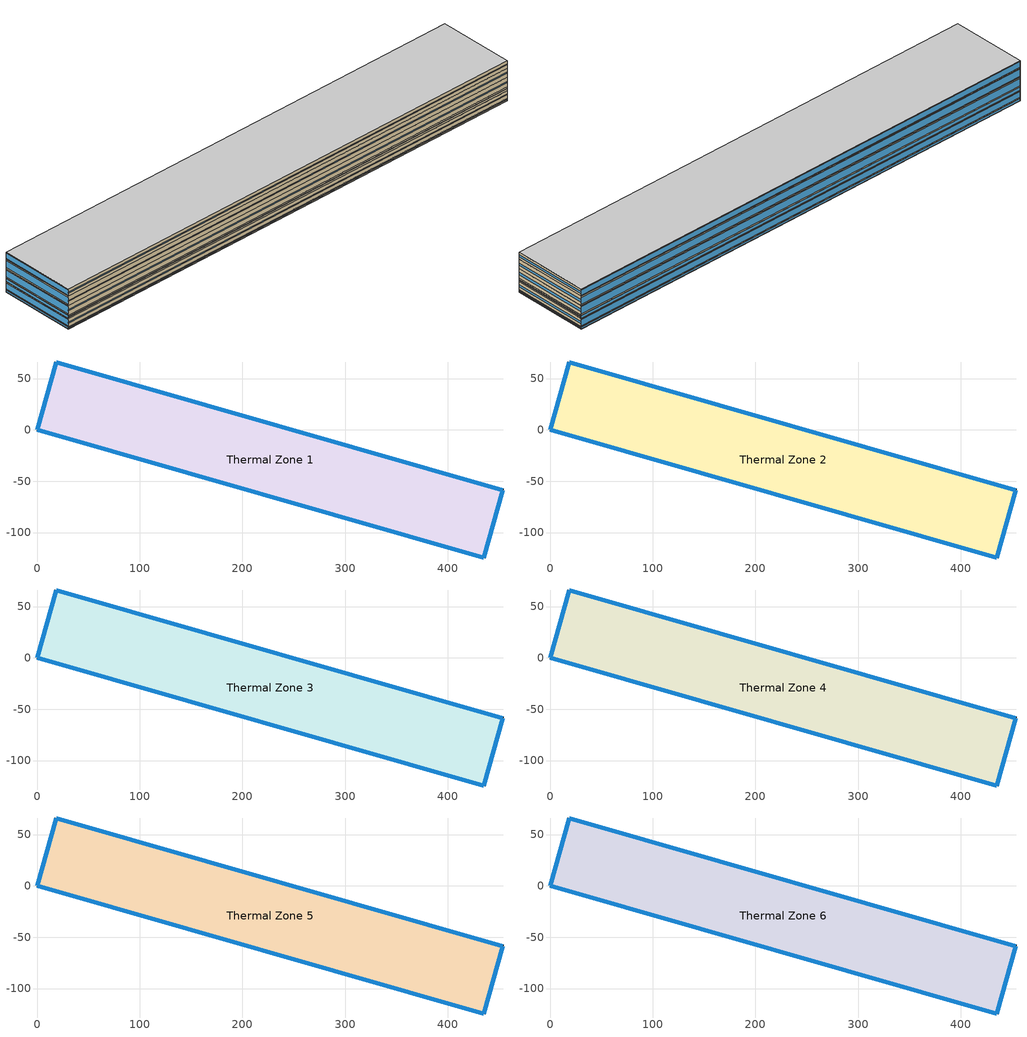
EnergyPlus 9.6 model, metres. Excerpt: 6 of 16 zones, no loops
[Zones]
Thermal Zone 1
 floor ground (ExtSlabCarpet): 0,0 18.92,65.98 453.74,-58.7 434.82,-124.68 z0
 wall outside (Ext Wall): 453.74,-58.7 18.92,65.98 0,0 434.82,-124.68 453.74,-58.7 z0:2.11
 window (Ext Window): 453.73,-58.7 18.93,65.98 z0.28:1.83; 0.01,0 434.81,-124.68 z0.95:1.16; 18.92,65.97 0,0.01 z0.3:1.81; 434.82,-124.67 453.73,-58.71 z0.8:1.31
Thermal Zone 2
 floor to Thermal Zone 1 (Interior Floor): 0,0 18.92,65.98 453.74,-58.7 434.82,-124.68 z2.11
 wall outside (Ext Wall): 453.74,-58.7 18.92,65.98 0,0 434.82,-124.68 453.74,-58.7 z2.11:9.3
 window (Ext Window): 453.73,-58.7 18.93,65.98 z3.08:8.33; 0.01,0 434.81,-124.68 z5.35:6.06; 18.92,65.97 0,0.01 z3.12:8.29; 434.82,-124.67 453.73,-58.71 z4.84:6.57
Thermal Zone 3
 floor to Thermal Zone 2 (Interior Floor): 0,0 18.92,65.98 453.74,-58.7 434.82,-124.68 z9.3
 wall outside (Ext Wall): 453.74,-58.7 18.92,65.98 0,0 434.82,-124.68 453.74,-58.7 z9.3:12.66
 window (Ext Window): 453.73,-58.7 18.93,65.98 z9.75:12.21; 0.01,0 434.81,-124.68 z10.81:11.15; 18.92,65.97 0,0.01 z9.77:12.19; 434.82,-124.67 453.73,-58.71 z10.58:11.38
Thermal Zone 4
 floor to Thermal Zone 3 (Interior Floor): 0,0 18.92,65.98 453.74,-58.7 434.82,-124.68 z12.66
 wall outside (Ext Wall): 453.74,-58.7 18.92,65.98 0,0 434.82,-124.68 453.74,-58.7 z12.66:21.22
 window (Ext Window): 453.73,-58.7 18.93,65.98 z13.82:20.06; 0.01,0 434.81,-124.68 z16.51:17.37; 18.92,65.97 0,0.01 z13.86:20.02; 434.82,-124.67 453.73,-58.71 z15.91:17.97
Thermal Zone 5
 floor to Thermal Zone 4 (Interior Floor): 0,0 18.92,65.98 453.74,-58.7 434.82,-124.68 z21.22
 wall outside (Ext Wall): 453.74,-58.7 18.92,65.98 0,0 434.82,-124.68 453.74,-58.7 z21.22:29.55
 window (Ext Window): 453.73,-58.7 18.93,65.98 z22.34:28.43; 0.01,0 434.81,-124.68 z24.97:25.8; 18.92,65.97 0,0.01 z22.39:28.38; 434.82,-124.67 453.73,-58.71 z24.39:26.38
Thermal Zone 6
 floor to Thermal Zone 5 (Interior Floor): 0,0 18.92,65.98 453.74,-58.7 434.82,-124.68 z29.55
 wall outside (Ext Wall): 453.74,-58.7 18.92,65.98 0,0 434.82,-124.68 453.74,-58.7 z29.55:36.17
 window (Ext Window): 453.73,-58.7 18.93,65.98 z30.44:35.28; 0.01,0 434.81,-124.68 z32.53:33.19; 18.92,65.97 0,0.01 z30.48:35.24; 434.82,-124.67 453.73,-58.71 z32.07:33.65
 ceiling to Thermal Zone 7 (Interior Ceiling): 434.82,-124.68 453.74,-58.7 18.92,65.98 0,0 z36.17
[Building]
Building 1: North Axis {deg}=-0
[Site:Location]
Washington Dc Dulles IntL Ar: Latitude {deg}=38.98; Longitude {deg}=-77.47; Time Zone {hr}=-5; Elevation {m}=82
[SizingPeriod:DesignDay] Month=7; Day of Month=21; Day Type=SummerDesignDay; Daily Dry-Bulb Temperature Range {deltaC}=14.4; Dry-Bulb Temperature Range Modifier Type=DefaultMultipliers; Barometric Pressure {Pa}=86790; Wind Speed {m/s}=5; Wind Direction {deg}=340; Rain Indicator=No; Snow Indicator=No; Daylight Saving Time Indicator=No; Solar Model Indicator=ASHRAETau; ASHRAE Clear Sky Optical Depth for Beam Irradiance (taub)=0.339; ASHRAE Clear Sky Optical Depth for Diffuse Irradiance (taud)=2.366; Begin Environment Reset Mode=FullResetAtBeginEnvironment
Name | Maximum Dry-Bulb Temperature {C} | Humidity Condition Type | Wetbulb or DewPoint at Maximum Dry-Bulb {C} | Enthalpy at Maximum Dry-Bulb {J/kg}
SALT-LAKE-CITY-IAP Ann Clg .4% Condns DB=>MWB | 36.5 | Wetbulb | 17.1
SALT-LAKE-CITY-IAP Ann Clg .4% Condns DP=>MDB | 22.5 | Dewpoint | 15.6
SALT-LAKE-CITY-IAP Ann Clg .4% Condns Enth=>MDB | 30.8 | Enthalpy |  | 59300
SALT-LAKE-CITY-IAP Ann Clg .4% Condns WB=>MDB | 31.2 | Wetbulb | 19
[Material] Thermal Absorptance=0.9
Name | Roughness | Thickness m | Conductivity W/m-K | Density kg/m3 | Specific Heat J/kg-K | Solar Absorptance | Visible Absorptance
wall concrete | MediumRough | 0.398 | 0.5 | 2243 | 837 | 0.65 | 0.65
Wall Insulation [37] | MediumRough | 0.0681 | 0.0432 | 91 | 837 | 0.5 | 0.5
F16 Acoustic tile | MediumSmooth | 0.0191 | 0.06 | 368 | 590 | 0.3 | 0.3
M11 100mm lightweight concrete | MediumRough | 0.1016 | 0.53 | 1280 | 840 | 0.5 | 0.5
MAT-CC05 4 HW CONCRETE | Rough | 0.1016 | 1.311 | 2240 | 836.8 | 0.85 | 0.85
[Material:AirGap]
F05 Ceiling air space resistance: Thermal Resistance m2-K/W=0.18
[Material:NoMass]
CP02 CARPET PAD: Roughness=Smooth; Thermal Resistance m2-K/W=0.1; Thermal Absorptance=0.9; Solar Absorptance=0.8; Visible Absorptance=0.8
[WindowMaterial:SimpleGlazingSystem]
Window Material Simple Glazing System: U-Factor W/m2-K=1.51; Solar Heat Gain Coefficient=0.25
[Construction]
Ext Wall: wall concrete, Wall Insulation [37]
Ext Window: Window Material Simple Glazing System
ExtSlabCarpet: MAT-CC05 4 HW CONCRETE, CP02 CARPET PAD
Interior Ceiling: M11 100mm lightweight concrete, F05 Ceiling air space resistance, F16 Acoustic tile
Interior Floor: F16 Acoustic tile, F05 Ceiling air space resistance, M11 100mm lightweight concrete
[Zone]
Thermal Zone 1: 16, 0, 0, 0, , 1, , , , , , Yes
Thermal Zone 2: 16, 0, 0, 2.11, , 1, , , , , , Yes
Thermal Zone 3: 16, 0, 0, 9.3, , 1, , , , , , Yes
Thermal Zone 4: 16, 0, 0, 12.66, , 1, , , , , , Yes
Thermal Zone 5: 16, 0, 0, 21.22, , 1, , , , , , Yes
Thermal Zone 6: 16, 0, 0, 29.55, , 1, , , , , , Yes
[AvailabilityManager:Scheduled] Schedule=Always On Discrete
Packaged Rooftop Air Conditioner 1 Availability Manager; Air Loop HVAC Outdoor Air System 1 Availability Manager; Packaged Rooftop Air Conditioner 2 Availability Manager; Air Loop HVAC Outdoor Air System 2 Availability Manager; Packaged Rooftop Air Conditioner 3 Availability Manager; Air Loop HVAC Outdoor Air System 3 Availability Manager
[Schedule:Constant]
Always On Discrete: Hourly Value=1
